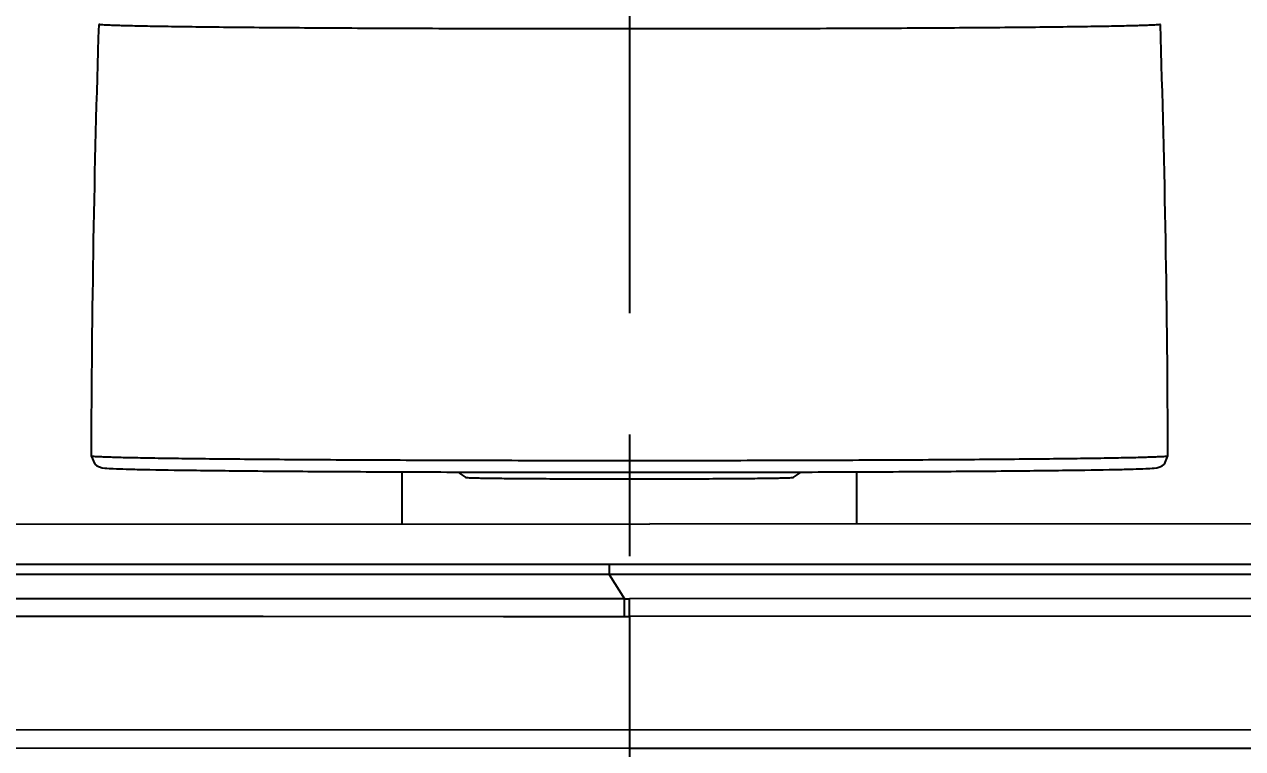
# Model space of a CAD drawing. Header units: millimetres. Extents: x 3819 to 4365, y -2661 to -1889.
# Drawn here: x 3965.87 to 3978.6, y -2118.26 to -2110.69 of the extents above; entities that cross this region are included whole.
import ezdxf

# ---------------------------------------------------------------- set-up
doc = ezdxf.new("R2010")
doc.units = ezdxf.units.MM
doc.header["$LTSCALE"] = 0.1
doc.linetypes.add('CENTERX2', pattern=[101.6, 63.5, -12.7, 12.7, -12.7])
doc.layers.add('CENTER', color=1, linetype='CENTERX2')
doc.layers.add('DIM', color=3, linetype='Continuous')
doc.styles.get("Standard").update_dxf_attribs({"font": 'arial.ttf'})
doc.dimstyles.new('ISO-25', dxfattribs={"dimtxt": 2.5, "dimasz": 2.5, "dimexe": 1.25, "dimexo": 0.625, "dimtad": 1, "dimlfac": 5, "dimtxsty": 'Standard', "dimcen": 2.5, "dimadec": 0, "dimazin": 0, "dimtfac": 1, "dimtmove": 0, "dimatfit": 3, "dimfxl": 0, "dimarcsym": 0})

# ---------------------------------------------------------------- blocks, each defined once
blk = doc.blocks.new('*D141')
at = {"layer": 'Defpoints', "color": 0}
for p in [(3938.775, -2117.851), (4005.621, -2117.852), (4005.621, -2142.426)]:
    blk.add_point(p, dxfattribs=at)
at = {"layer": 'DIM', "color": 0, "lineweight": -2}
for p, q in [((3938.775, -2118.476), (3938.775, -2143.676)), ((4005.621, -2118.477), (4005.621, -2143.676)), ((3942.775, -2142.426), (4001.621, -2142.426))]:
    blk.add_line(p, q, dxfattribs=at)
at = {"layer": 'DIM', "color": 0}
for points in [[(3942.775, -2141.76), (3942.775, -2143.093), (3938.775, -2142.426)], [(4001.621, -2141.76), (4001.621, -2143.093), (4005.621, -2142.426)]]:
    blk.add_solid(points, dxfattribs=at)
at = {"layer": 'DIM', "color": 0, "insert": (3985.676, -2139.759), "char_height": 4, "attachment_point": 5}
blk.add_mtext('267.5', dxfattribs=at)
blk = doc.blocks.new('*D137')
at = {"layer": 'Defpoints', "color": 0}
for p in [(3972.198, -2092.633), (4060.64, -2605.033), (4086.272, -2605.033)]:
    blk.add_point(p, dxfattribs=at)
at = {"layer": 'DIM', "color": 0, "lineweight": -2}
for p, q in [((3972.823, -2092.633), (4087.522, -2092.633)), ((4086.272, -2096.633), (4086.272, -2601.033)), ((4061.265, -2605.033), (4087.522, -2605.033))]:
    blk.add_line(p, q, dxfattribs=at)
at = {"layer": 'DIM', "color": 0}
for points in [[(4085.605, -2096.633), (4086.939, -2096.633), (4086.272, -2092.633)], [(4085.605, -2601.033), (4086.939, -2601.033), (4086.272, -2605.033)]]:
    blk.add_solid(points, dxfattribs=at)
at = {"layer": 'DIM', "color": 0, "insert": (4083.025, -2348.833), "char_height": 4, "attachment_point": 5, "rotation": 90}
blk.add_mtext('(2280)', dxfattribs=at)

msp = doc.modelspace()

# ---------------------------------------------------------------- linework, layer by layer
at = {"color": 7, "linetype": 'Continuous'}
for p, q in [((3966.573, -2115.202), (3966.61, -2115.2909)), ((3977.7861, -2115.2908), (3977.823, -2115.202)), ((3969.823, -2115.9151), (3969.823, -2115.3701)), ((3974.573, -2115.9151), (3974.573, -2115.3702)), ((3954.7052, -2115.9237), (3972.4106, -2115.9148)), ((3984.3197, -2115.919), (3972.4106, -2115.9148)), ((3959.7612, -2116.3318), (3971.9868, -2116.3362)), ((3971.9868, -2116.3362), (3971.9865, -2116.4433)), ((3971.9865, -2116.4443), (3960.0442, -2116.4403)), ((3971.9865, -2116.4433), (3972.1458, -2116.6961)), ((3960.0275, -2116.691), (3972.1458, -2116.695)), ((3972.1452, -2116.8839), (3972.1458, -2116.6962)), ((3972.1458, -2116.6962), (3972.1986, -2116.6957)), ((3972.198, -2116.8841), (3972.1986, -2116.6957)), ((3972.1986, -2116.6945), (3987.4157, -2116.6842)), ((3970.881, -2116.8837), (3968.3705, -2116.8835)), ((3972.1452, -2116.8837), (3970.881, -2116.8837)), ((3972.198, -2116.8841), (3972.1452, -2116.8839)), ((3987.4225, -2116.8748), (3972.198, -2116.8814)), ((3972.198, -2116.8841), (3972.198, -2118.0675)), ((3953.8537, -2118.056), (3972.198, -2118.066)), ((3972.198, -2118.0675), (3984.5636, -2118.0611)), ((3972.198, -2118.2613), (3959.875, -2118.2574)), ((3984.3078, -2118.2584), (3972.198, -2118.2626))]:
    msp.add_line(p, q, dxfattribs=at)
for centre, radius, start, end in [((4117.174, -2115.5771), 150.6015, 178.141929, 179.857282), ((3827.222, -2115.5771), 150.6015, 0.142718, 1.858071), ((3972.198, -2112.8145), 3.125, 235.01175, 236.81197), ((3972.198, -2112.8145), 3.125, 303.18781, 304.98704), ((4061.4764, -2118.185), 89.2784, 179.934245, 180.049805)]:
    msp.add_arc(centre, radius, start, end, dxfattribs=at)
for points, knots in [([(3972.198, -2110.7424), (3971.8373, -2110.7424), (3971.1298, -2110.7418), (3970.1027, -2110.7391), (3969.1562, -2110.7348), (3968.4346, -2110.7298), (3967.9245, -2110.725), (3967.6013, -2110.7212), (3967.3223, -2110.7172), (3967.0904, -2110.713), (3966.9274, -2110.7093), (3966.8224, -2110.7059), (3966.7623, -2110.7039), (3966.7169, -2110.7012), (3966.6811, -2110.7), (3966.6654, -2110.6961), (3966.6517, -2110.6964), (3966.6517, -2110.694)], [0, 0, 0, 0, 0.1950587, 0.382609, 0.5554597, 0.7069718, 0.7728681, 0.8313232, 0.8817743, 0.9237356, 0.9568029, 0.9698993, 0.9806604, 0.9890629, 0.9950856, 0.998721, 1, 1, 1, 1]), ([(3977.7443, -2110.694), (3977.7443, -2110.6964), (3977.7306, -2110.6961), (3977.7149, -2110.7), (3977.6791, -2110.7012), (3977.6336, -2110.7039), (3977.5736, -2110.7059), (3977.4686, -2110.7093), (3977.3056, -2110.713), (3977.0737, -2110.7172), (3976.7948, -2110.7212), (3976.4716, -2110.725), (3975.9616, -2110.7298), (3975.2399, -2110.7348), (3974.2933, -2110.7391), (3973.2662, -2110.7418), (3972.5587, -2110.7424), (3972.198, -2110.7424)], [0, 0, 0, 0, 0.0012789, 0.0049141, 0.0109364, 0.0193376, 0.0300973, 0.0431923, 0.0762549, 0.1182101, 0.1686557, 0.2271055, 0.2929972, 0.4445088, 0.6173689, 0.8049322, 1, 1, 1, 1]), ([(3966.573, -2115.2019), (3966.573, -2115.2043), (3966.5869, -2115.2041), (3966.6028, -2115.208), (3966.6391, -2115.2092), (3966.6852, -2115.2119), (3966.746, -2115.214), (3966.8525, -2115.2174), (3967.0179, -2115.2212), (3967.2531, -2115.2255), (3967.5359, -2115.2295), (3967.8637, -2115.2333), (3968.381, -2115.2383), (3969.1128, -2115.2433), (3970.0729, -2115.2477), (3971.1146, -2115.2504), (3971.8322, -2115.251), (3972.198, -2115.251)], [0, 0, 0, 0, 0.0012788, 0.0049139, 0.0109361, 0.0193372, 0.0300969, 0.0431918, 0.0762543, 0.1182094, 0.1686549, 0.2271048, 0.2929965, 0.4445081, 0.6173684, 0.8049319, 1, 1, 1, 1]), ([(3966.6098, -2115.2907), (3966.6367, -2115.3176), (3966.7084, -2115.3339), (3966.8181, -2115.3366), (3966.9537, -2115.342), (3967.2295, -2115.3478), (3967.6894, -2115.3551), (3968.365, -2115.3617), (3969.1871, -2115.3675), (3970.1243, -2115.3717), (3971.1409, -2115.3743), (3972.198, -2115.3752), (3973.255, -2115.3743), (3974.2716, -2115.3717), (3975.2088, -2115.3675), (3976.031, -2115.3617), (3976.7066, -2115.3551), (3977.1664, -2115.3478), (3977.4422, -2115.342), (3977.5779, -2115.3366), (3977.6875, -2115.3339), (3977.7593, -2115.3176), (3977.7862, -2115.2907)], [0, 0, 0, 0, 0.010188, 0.017909, 0.029929, 0.0463628, 0.0919682, 0.1531172, 0.2275102, 0.3123264, 0.4043334, 0.4999998, 0.5956662, 0.6876732, 0.7724896, 0.8468827, 0.9080317, 0.9536371, 0.970071, 0.982091, 0.989812, 1, 1, 1, 1]), ([(3972.198, -2115.251), (3972.5638, -2115.251), (3973.2813, -2115.2504), (3974.323, -2115.2477), (3975.283, -2115.2433), (3976.0148, -2115.2383), (3976.5321, -2115.2334), (3976.8599, -2115.2295), (3977.1428, -2115.2255), (3977.3781, -2115.2212), (3977.5434, -2115.2174), (3977.6499, -2115.214), (3977.7108, -2115.2119), (3977.7568, -2115.2092), (3977.7932, -2115.208), (3977.8091, -2115.2041), (3977.823, -2115.2043), (3977.823, -2115.2019)], [0, 0, 0, 0, 0.1950598, 0.382611, 0.5554625, 0.7069749, 0.7728712, 0.8313262, 0.8817772, 0.9237381, 0.9568049, 0.969901, 0.9806619, 0.989064, 0.9950863, 0.9987214, 1, 1, 1, 1]), ([(3970.4858, -2115.4287), (3970.4888, -2115.4306), (3970.5021, -2115.4295), (3970.5276, -2115.4326), (3970.5703, -2115.4329), (3970.6277, -2115.4347), (3970.7002, -2115.4358), (3970.8244, -2115.4376), (3971.0105, -2115.4394), (3971.2657, -2115.4412), (3971.6666, -2115.443), (3972.198, -2115.4438), (3972.7293, -2115.443), (3973.1302, -2115.4412), (3973.3854, -2115.4394), (3973.5716, -2115.4376), (3973.6957, -2115.4358), (3973.7683, -2115.4347), (3973.8257, -2115.4329), (3973.8683, -2115.4326), (3973.8939, -2115.4295), (3973.9072, -2115.4306), (3973.9101, -2115.4287)], [0, 0, 0, 0, 0.0030604, 0.0108039, 0.0231689, 0.040042, 0.0612663, 0.0866424, 0.1488517, 0.2243223, 0.3102107, 0.4999977, 0.6897839, 0.7756714, 0.8511415, 0.9133515, 0.9387282, 0.9599534, 0.9768275, 0.9891938, 0.9969385, 1, 1, 1, 1]), ([(3971.9868, -2116.3362), (3975.8194, -2116.3362), (3983.4296, -2116.3323), (3992.6444, -2116.3291), (3999.0485, -2116.2993), (4002.205, -2116.2637), (4003.9944, -2116.2163), (4004.7623, -2116.1772), (4004.9994, -2116.1499)], [0, 0, 0, 0, 0.3482528, 0.6915141, 0.8373035, 0.9302051, 0.9783096, 1, 1, 1, 1]), ([(4005.2259, -2116.2553), (4004.9866, -2116.2879), (4004.2103, -2116.3161), (4002.4077, -2116.3739), (3999.2328, -2116.4031), (3994.7119, -2116.4287), (3989.2967, -2116.4351), (3981.6315, -2116.4415), (3975.8473, -2116.4432), (3971.9865, -2116.4433)], [0, 0, 0, 0, 0.021798, 0.0699556, 0.1628825, 0.308237, 0.4780019, 0.6515748, 1, 1, 1, 1]), ([(3968.3705, -2116.8835), (3963.9159, -2116.8824), (3957.2847, -2116.8668), (3949.6847, -2116.8743), (3945.7532, -2116.8466), (3943.9981, -2116.8421), (3943.212, -2116.8265)], [0, 0, 0, 0, 0.5311781, 0.7907286, 0.9062391, 1, 1, 1, 1])]:
    msp.add_open_spline(points, degree=3, knots=knots, dxfattribs=at)
at = {"layer": 'CENTER'}
msp.add_line((3972.198, -2087.0409), (3972.198, -2368.7111), dxfattribs=at)

# ---------------------------------------------------------------- dimensions: what is measured, and where the dimension line sits
at = {"layer": 'DIM'}
dim = msp.add_linear_dim(base=(4086.272, -2605.0328), p1=(3972.198, -2092.6331), p2=(4060.6398, -2605.0328), angle=90, text='(2280)', dimstyle='ISO-25', override={"dimtxt": 4, "dimasz": 4, "dimlfac": 4, "dimadec": 1, "dimfxl": 1.25}, dxfattribs=at)
dim.commit()
dim.dimension.update_dxf_attribs({"geometry": '*D137', "text_midpoint": (4083.0249, -2348.833)})
dim = msp.add_linear_dim(base=(4005.6212, -2142.4263), p1=(3938.7748, -2117.8507), p2=(4005.6212, -2117.8516), text='267.5', dimstyle='ISO-25', override={"dimtxt": 4, "dimasz": 4, "dimlfac": 4, "dimadec": 1, "dimfxl": 1.25}, dxfattribs=at)
dim.commit()
dim.dimension.update_dxf_attribs({"geometry": '*D141', "text_midpoint": (3985.6759, -2142.4263), "dimtype": 160})

doc.saveas('drawing.dxf')
